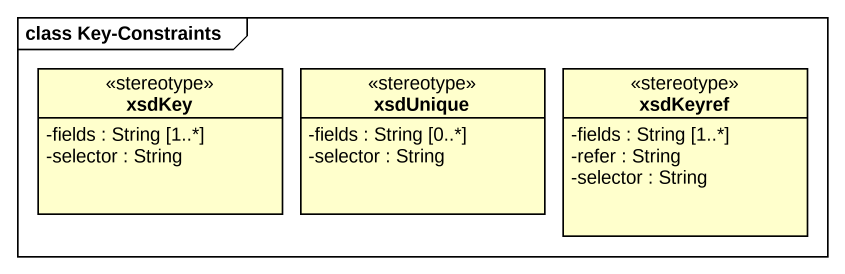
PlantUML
@startuml
mainframe class Key-Constraints
hide circle
hide empty members
skinparam classAttributeIconSize 0
class xsdKey <<stereotype>> {
  -fields : String [1..*]
  -selector : String
}
class xsdUnique <<stereotype>> {
  -fields : String [0..*]
  -selector : String
}
class xsdKeyref <<stereotype>> {
  -fields : String [1..*]
  -refer : String
  -selector : String
}
@enduml
